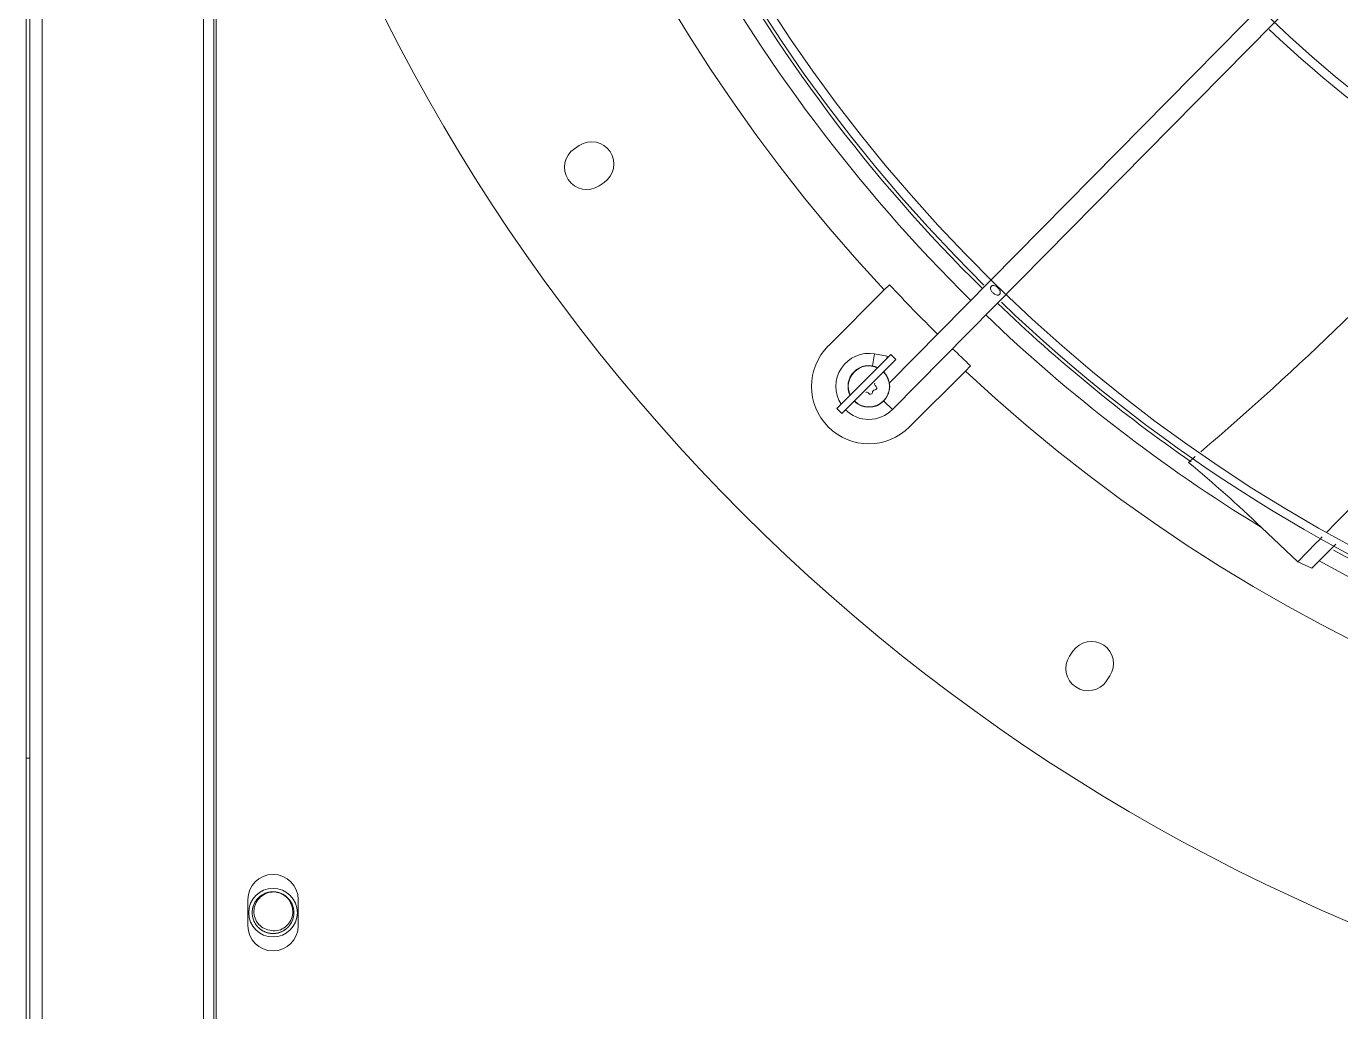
# Model space of a CAD drawing. Header units: millimetres. Extents: x 113490 to 142599, y -20467 to 115.
# Drawn here: x 123554.2 to 123932.5, y -10822.5 to -10538.9 of the extents above; entities that cross this region are included whole.
import ezdxf

# ---------------------------------------------------------------- set-up
doc = ezdxf.new("R2010")
doc.units = ezdxf.units.MM
doc.layers.add('DV3_0', color=7, linetype='Continuous')

msp = doc.modelspace()

# ---------------------------------------------------------------- linework, layer by layer
at = {"layer": 'DV3_0', "color": 7, "linetype": 'Continuous', "lineweight": 15}
for p, q in [((123554.24, -11906.49), (123554.24, -9742.49)), ((123555.24, -11906.49), (123555.24, -9742.49)), ((123605.24, -11847.85), (123605.24, -9857.26)), ((123608.24, -11847.85), (123608.24, -9857.26)), ((124136.2, -10303.23), (123802.6, -10641.53)), ((123803.45, -10649.21), (124141.11, -10306.79)), ((123713.36, -10573.2), (123711.95, -10574.15)), ((123719.06, -10584.79), (123720.47, -10583.85)), ((123801.13, -10614.77), (123785.02, -10630.88)), ((123802.62, -10613.27), (123801.13, -10614.77)), ((123787.49, -10648.91), (123803.05, -10633.35)), ((123804.46, -10634.77), (123788.91, -10650.32)), ((123801.95, -10633.83), (123798.33, -10633.19)), ((123801.82, -10634.58), (123801.95, -10633.83)), ((123804.46, -10634.77), (123803.05, -10633.35)), ((123801.21, -10638.02), (123801.12, -10638.51)), ((123808.35, -10654.21), (123824.46, -10638.1)), ((123824.46, -10638.1), (123825.96, -10636.61)), ((123787.49, -10648.91), (123788.91, -10650.32)), ((123909.63, -10683.1), (123920.07, -10693)), ((123920.07, -10693), (123924.16, -10694.89)), ((123855.38, -10718.76), (123854.44, -10720.17)), ((123865.08, -10727.28), (123866.02, -10725.87)), ((123554.24, -10749.48), (123555.24, -10749.48)), ((123617.99, -10790.24), (123617.99, -10797.74)), ((123632.49, -10797.74), (123632.49, -10790.24))]:
    msp.add_line(p, q, dxfattribs=at)
at = {"layer": 'DV3_0', "color": 7, "linetype": 'Continuous', "lineweight": 20}
for p, q in [((123558.84, -11903.49), (123558.84, -9745.49)), ((123608.84, -11862.07), (123608.84, -9845.59)), ((123797.73, -10636.63), (123798.33, -10633.19)), ((123800.96, -10646.76), (123803.45, -10649.21))]:
    msp.add_line(p, q, dxfattribs=at)
at = {"layer": 'DV3_0', "color": 7, "linetype": 'Continuous', "lineweight": 15}
msp.add_circle((123625.24, -10793.99), 7, dxfattribs=at)
for centre, radius, start, end in [((124150.24, -10288.99), 477.5, 136.9802, 223.0198), ((124150.24, -10288.99), 456, 136.2282, 225.3442), ((124150.24, -10288.99), 453.5, 135.9912, 225.5589), ((124150.24, -10288.99), 551.5, 195.4775, 254.5225), ((124150.24, -10288.99), 457, 208.4298, 225.4011), ((124150.24, -10288.99), 343.5, 225.9212, 315.6512), ((124150.24, -10288.99), 346, 226.461, 270), ((123715.5, -10579.47), 6.4, 123.75, 303.75), ((123716.92, -10578.53), 6.4, 303.75, 123.75), ((123325.84, -9998), 872.24, 310.48949, 317.77416), ((122553.45, -9342.41), 1921.39, 315.69478, 319.02272), ((124150.24, -10288.99), 453.5, 225.9915, 315.56), ((124150.24, -10288.99), 475.39, 223.011, 225.4011), ((124150.24, -10288.99), 453.5, 225.5589, 225.9915), ((124150.24, -10288.99), 457, 226.1533, 235.1929), ((124150.24, -10288.99), 456, 226.2335, 270), ((123796.68, -10642.54), 16.5, 135, 315), ((123796.68, -10642.54), 9.5, 80, 212.8167), ((124150.24, -10288.99), 475.39, 226.1242, 226.989), ((123796.68, -10642.54), 6, 64.4712, 205.5288), ((123796.68, -10642.54), 5.91, 64.7712, 205.2288), ((123796.68, -10642.54), 6, 225, 45), ((123796.68, -10642.54), 5.91, 225, 45), ((124150.24, -10288.99), 477.5, 226.9802, 313.0198), ((123798.94, -10641.94), 0.6, 148.8788, 241.1212), ((123798.36, -10642.99), 0.6, 268.8617, 61.1383), ((123796.08, -10644.79), 0.6, 28.8788, 121.1212), ((123797.13, -10644.21), 0.6, 208.8618, 1.1382), ((123798.33, -10644.19), 0.6, 88.8788, 181.1212), ((123796.68, -10642.54), 9.5, 225, 270), ((123796.68, -10642.54), 9.5, 270, 315.4011), ((123325.84, -9998), 872.24, 310.18237, 310.35176), ((123628.36, -10977.7), 407.31, 46.3255, 50.2835), ((122553.45, -9342.41), 1921.39, 315.33791, 315.63669), ((122617.55, -9398.09), 1840.9, 315.21602, 315.52108), ((124150.24, -10288.99), 457, 241.2404, 267.8944), ((123860.7, -10722.31), 6.4, 326.25, 146.25), ((123859.76, -10723.72), 6.4, 146.25, 326.25), ((123625.24, -10790.24), 7.25, 0, 180), ((123625.24, -10793.99), 6, 64.8963, 82.5227), ((123625.24, -10797.74), 7.25, 180, 0)]:
    msp.add_arc(centre, radius, start, end, dxfattribs=at)
at = {"layer": 'DV3_0', "color": 7, "linetype": 'Continuous', "lineweight": 20}
for start, end in [(208.3699, 225.4011), (226.1456, 238.5954), (240.9755, 271.3224)]:
    msp.add_arc((124150.24, -10288.99), 461.75, start, end, dxfattribs=at)
at = {"layer": 'DV3_0', "color": 7, "linetype": 'Continuous', "lineweight": 15}
for points, knots in [([(123834.27, -10616.04), (123834.23, -10616.08), (123834.14, -10616.17), (123833.9, -10616.28), (123833.5, -10616.32), (123833.07, -10616.14), (123832.68, -10615.88), (123832.37, -10615.6), (123832.09, -10615.3), (123831.82, -10614.92), (123831.64, -10614.5), (123831.67, -10614.11), (123831.78, -10613.87), (123831.86, -10613.78), (123831.9, -10613.73)], [0, 0, 0, 0, 0.040441, 0.08184, 0.180502, 0.319168, 0.407275, 0.502441, 0.597059, 0.684342, 0.821198, 0.918588, 0.959713, 1, 1, 1, 1]), ([(123831.9, -10613.73), (123831.94, -10613.69), (123832.03, -10613.61), (123832.27, -10613.49), (123832.67, -10613.46), (123833.1, -10613.64), (123833.48, -10613.9), (123833.8, -10614.18), (123834.08, -10614.48), (123834.35, -10614.86), (123834.53, -10615.28), (123834.5, -10615.67), (123834.39, -10615.91), (123834.31, -10616), (123834.27, -10616.04)], [0, 0, 0, 0, 0.040419, 0.081737, 0.180004, 0.318741, 0.407079, 0.502384, 0.597672, 0.685216, 0.821732, 0.918627, 0.959704, 1, 1, 1, 1]), ([(123800.96, -10638.27), (123801, -10638.23), (123801.08, -10638.15), (123801.17, -10638.06), (123801.21, -10638.02)], [0.94719377, 0.94719377, 0.94719377, 0.94719377, 0.97250001, 1, 1, 1, 1]), ([(123623.78, -10798.91), (123622.41, -10798.59), (123621.22, -10797.71), (123619.79, -10795.34), (123619.56, -10793.87), (123620.14, -10791.17), (123620.96, -10789.94), (123623.21, -10788.31), (123624.63, -10787.92), (123626.02, -10788.04)], [0, 0, 0, 0, 0.25, 0.25, 0.5, 0.5, 0.75, 0.75, 1, 1, 1, 1]), ([(123627.78, -10788.56), (123629.02, -10789.21), (123629.99, -10790.3), (123631.03, -10792.89), (123631.05, -10794.36), (123630.07, -10796.97), (123629.08, -10798.08), (123626.59, -10799.28), (123625.1, -10799.39), (123623.78, -10798.91)], [0, 0, 0, 0, 0.25, 0.25, 0.5, 0.5, 0.75, 0.75, 1, 1, 1, 1])]:
    msp.add_open_spline(points, degree=3, knots=knots, dxfattribs=at)
msp.add_rational_spline([(123630.78, -10791.69), (123629.45, -10788.49), (123626.02, -10788.04), (123622.58, -10787.59), (123620.48, -10790.34), (123618.37, -10793.09), (123619.7, -10796.29), (123621.02, -10799.49), (123624.46, -10799.94), (123627.89, -10800.39), (123630, -10797.64), (123632.11, -10794.89), (123630.78, -10791.69), (123629.45, -10788.49), (123626.02, -10788.04), (123622.58, -10787.59), (123620.48, -10790.34), (123618.37, -10793.09), (123619.7, -10796.29), (123621.02, -10799.49), (123624.46, -10799.94), (123627.89, -10800.39), (123630, -10797.64), (123632.11, -10794.89), (123630.78, -10791.69), (123629.89, -10789.54), (123627.78, -10788.56)], [1, 0.866025403784, 1, 0.866025403784, 1, 0.866025403784, 1, 0.866025403784, 1, 0.866025403784, 1, 0.866025403784, 1, 0.866025403784, 1, 0.866025403784, 1, 0.866025403784, 1, 0.866025403784, 1, 0.866025403784, 1, 0.866025403784, 1, 0.90591222949, 0.943976505854], degree=2, knots=[0.94372108, 0.94372108, 0.94372108, 0.9481517, 0.9481517, 0.95258231, 0.95258231, 0.95701293, 0.95701293, 0.96144354, 0.96144354, 0.96587416, 0.96587416, 0.97030477, 0.97030477, 0.97473539, 0.97473539, 0.979166, 0.979166, 0.98359662, 0.98359662, 0.98802723, 0.98802723, 0.99245785, 0.99245785, 0.99688846, 0.99688846, 1, 1, 1], dxfattribs=at)

doc.saveas('drawing.dxf')
